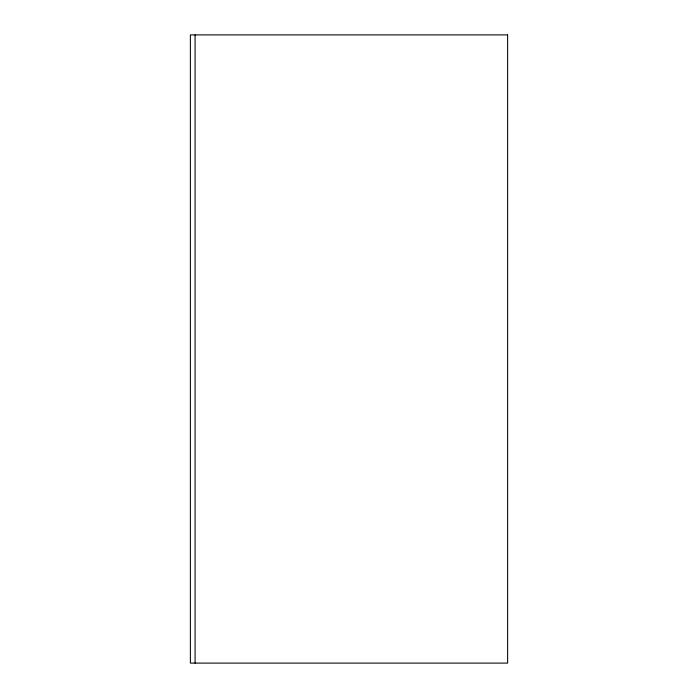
<?xml version="1.0" encoding="UTF-8"?>
<svg xmlns="http://www.w3.org/2000/svg" width="698" height="698" viewBox="0 0 698 698"><rect width="100%" height="100%" fill="white"/><g stroke="black" fill="none" stroke-linecap="round" stroke-linejoin="round"><path stroke-width="1.05" d="M195.082 34.9L195.082 663.1M507.62 34.9L190.38 34.9L190.38 663.1L507.62 663.1L507.62 34.9"/></g></svg>
